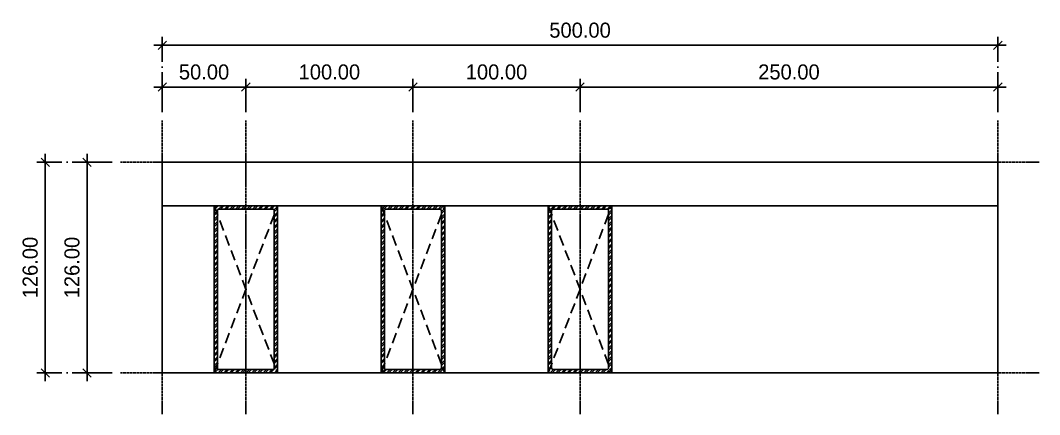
# Model space of a CAD drawing. Header units: millimetres. Extents: x -244126 to 368105, y -173968 to 259060.
# Drawn here: x 7547 to 8157, y 17727 to 17963 of the extents above; entities that cross this region are included whole.
import ezdxf

# ---------------------------------------------------------------- set-up
doc = ezdxf.new("R2010")
doc.units = ezdxf.units.MM
doc.header["$MEASUREMENT"] = 0
for name, pattern in [('ACAD_ISO04W100', [30, 24, -3, 0, -3]), ('CENTER', [2, 1.25, -0.25, 0.25, -0.25]), ('HIDDEN', [9.525, 6.35, -3.175])]:
    doc.linetypes.add(name, pattern=pattern)
for name, color, linetype in [('000 - D I M', 6, 'Continuous'), ('000 - GRID', 8, 'CENTER'), ('000 - H A T C H', 8, 'Continuous'), ('000 - H I D D E N', 7, 'Continuous'), ('000 - WIPEOUT', 250, 'Continuous'), ('001 - ASCESSORIES', 1, 'Continuous'), ('002 - STRUCTURAL STEEL', 4, 'Continuous'), ('A04_TUBE SERIES', 7, 'Continuous')]:
    doc.layers.add(name, color=color, linetype=linetype)
doc.styles.add('CORDIA', font='cordia.shx')
doc.styles.add('TA', font='Cordia New.ttf', dxfattribs={"height": 4.5})
doc.dimstyles.new('DIM E-E', dxfattribs={"dimscale": 2, "dimtxt": 0.18, "dimasz": 0.1, "dimexe": 0.1, "dimexo": 0.1, "dimgap": 0.09, "dimtad": 1, "dimtoh": 1, "dimzin": 0, "dimdsep": 46, "dimtxsty": 'CORDIA', "dimblk": 'OBLIQUE', "dimcen": 0.1, "dimdle": 0.1, "dimclrd": 40, "dimclre": 140, "dimclrt": 3, "dimadec": 0, "dimazin": 0, "dimtfac": 1, "dimtix": 1, "dimtmove": 2, "dimatfit": 3, "dimfxl": 1, "dimtolj": 1, "dimtzin": 0, "dimarcsym": 0})
pattern_1 = [(45, (7e-15, 87.5), (-1.6838, 1.6838), []), (45, (1.1225, 87.5), (-1.6838, 1.6838), [])]

# ---------------------------------------------------------------- blocks, each defined once
blk = doc.blocks.new('*U751')
at = {"color": 3}
blk.add_point((0, -126), dxfattribs=at)
at = {"layer": '000 - GRID', "color": 0, "linetype": 'ByBlock'}
blk.add_line((0, 25), (0, -151), dxfattribs=at)
at = {"layer": '000 - GRID', "color": 0}
blk.add_point((0, 0), dxfattribs=at)
at = {"style": 'TA', "flags": 1}
blk.add_attdef('LOCATION', (6, 6), '', height=4.5, dxfattribs=at)
blk = doc.blocks.new('*U577')
at = {"color": 3}
blk.add_point((0, -500), dxfattribs=at)
at = {"layer": '000 - GRID', "color": 0, "linetype": 'ByBlock'}
blk.add_line((0, 25), (0, -525), dxfattribs=at)
at = {"layer": '000 - GRID', "color": 0}
blk.add_point((0, 0), dxfattribs=at)
at = {"style": 'TA', "flags": 1}
blk.add_attdef('LOCATION', (6, 6), '', height=4.5, dxfattribs=at)
blk = doc.blocks.new('*U760')
at = {"color": 0}
blk.add_wipeout([(-250, 13), (250, 13), (250, -13), (-250, -13)], dxfattribs=at).dxf.layer = '000 - WIPEOUT'
at = {"layer": '002 - STRUCTURAL STEEL', "color": 0, "linetype": 'ByBlock'}
blk.add_lwpolyline([(-250, 13), (250, 13), (250, -13), (-250, -13)], close=True, dxfattribs=at)
blk = doc.blocks.new('*U761')
at = {"color": 250}
blk.add_wipeout([(19, 0), (19, 100), (-19, 100), (-19, 0)], dxfattribs=at).dxf.layer = '000 - WIPEOUT'
at = {"layer": '000 - H I D D E N', "color": 8, "linetype": 'HIDDEN'}
for p, q in [((19, 0), (-19, 100)), ((19, 100), (-19, 0))]:
    blk.add_line(p, q, dxfattribs=at)
at = {"layer": '002 - STRUCTURAL STEEL', "color": 0}
blk.add_lwpolyline([(19, 0), (19, 100), (-19, 100), (-19, 0)], close=True, dxfattribs=at)
blk.add_lwpolyline([(17, 3), (17, 97, 0.414214), (16, 98), (-16, 98, 0.414214), (-17, 97), (-17, 3, 0.414214), (-16, 2), (16, 2, 0.414214)], format="xyb", close=True, dxfattribs=at)
at = {"layer": 'Defpoints', "color": 250}
blk.add_lwpolyline([(19, 0), (19, 100), (-19, 100), (-19, 0)], close=True, dxfattribs=at)
at = {"color": 250}
blk.add_wipeout([(19, 0), (19, 100), (-19, 100), (-19, 0)], dxfattribs=at).dxf.layer = '000 - WIPEOUT'
at = {"layer": '000 - H A T C H'}
h = blk.add_hatch(dxfattribs=at)
h.set_pattern_fill('ANSI32', color=256, scale=0.25)
h.set_pattern_definition(pattern_1)
h.paths.add_polyline_path([(19, 0), (19, 100), (-19, 100), (-19, 0)])
edge = h.paths.add_edge_path(flags=16)
edge.add_line((17, 3), (17, 97))
edge.add_arc((16, 97), 1, 0, 90)
edge.add_line((16, 98), (-16, 98))
edge.add_arc((-16, 97), 1, 90, 180)
edge.add_line((-17, 97), (-17, 3))
edge.add_arc((-16, 3), 1, 180, 270)
edge.add_line((-16, 2), (16, 2))
edge.add_arc((16, 3), 1, 270, 360)
at = {"layer": '000 - H I D D E N', "color": 8, "linetype": 'HIDDEN'}
for p, q in [((19, 0), (-19, 100)), ((19, 100), (-19, 0))]:
    blk.add_line(p, q, dxfattribs=at)
at = {"layer": '002 - STRUCTURAL STEEL', "color": 0}
blk.add_lwpolyline([(19, 0), (19, 100), (-19, 100), (-19, 0)], close=True, dxfattribs=at)
blk.add_lwpolyline([(17, 3), (17, 97, 0.414214), (16, 98), (-16, 98, 0.414214), (-17, 97), (-17, 3, 0.414214), (-16, 2), (16, 2, 0.414214)], format="xyb", close=True, dxfattribs=at)
at = {"layer": 'Defpoints', "color": 250}
blk.add_lwpolyline([(19, 0), (19, 100), (-19, 100), (-19, 0)], close=True, dxfattribs=at)
blk = doc.blocks.new('*U762')
at = {"color": 250}
blk.add_wipeout([(19, 0), (19, 100), (-19, 100), (-19, 0)], dxfattribs=at).dxf.layer = '000 - WIPEOUT'
at = {"layer": '000 - H I D D E N', "color": 8, "linetype": 'HIDDEN'}
for p, q in [((19, 0), (-19, 100)), ((19, 100), (-19, 0))]:
    blk.add_line(p, q, dxfattribs=at)
at = {"layer": '002 - STRUCTURAL STEEL', "color": 0}
blk.add_lwpolyline([(19, 0), (19, 100), (-19, 100), (-19, 0)], close=True, dxfattribs=at)
blk.add_lwpolyline([(17, 3), (17, 97, 0.414214), (16, 98), (-16, 98, 0.414214), (-17, 97), (-17, 3, 0.414214), (-16, 2), (16, 2, 0.414214)], format="xyb", close=True, dxfattribs=at)
at = {"layer": 'Defpoints', "color": 250}
blk.add_lwpolyline([(19, 0), (19, 100), (-19, 100), (-19, 0)], close=True, dxfattribs=at)
at = {"color": 250}
blk.add_wipeout([(19, 0), (19, 100), (-19, 100), (-19, 0)], dxfattribs=at).dxf.layer = '000 - WIPEOUT'
at = {"layer": '000 - H A T C H'}
h = blk.add_hatch(dxfattribs=at)
h.set_pattern_fill('ANSI32', color=256, scale=0.25)
h.set_pattern_definition(pattern_1)
h.paths.add_polyline_path([(19, 0), (19, 100), (-19, 100), (-19, 0)])
edge = h.paths.add_edge_path(flags=16)
edge.add_line((17, 3), (17, 97))
edge.add_arc((16, 97), 1, 0, 90)
edge.add_line((16, 98), (-16, 98))
edge.add_arc((-16, 97), 1, 90, 180)
edge.add_line((-17, 97), (-17, 3))
edge.add_arc((-16, 3), 1, 180, 270)
edge.add_line((-16, 2), (16, 2))
edge.add_arc((16, 3), 1, 270, 360)
at = {"layer": '000 - H I D D E N', "color": 8, "linetype": 'HIDDEN'}
for p, q in [((19, 0), (-19, 100)), ((19, 100), (-19, 0))]:
    blk.add_line(p, q, dxfattribs=at)
at = {"layer": '002 - STRUCTURAL STEEL', "color": 0}
blk.add_lwpolyline([(19, 0), (19, 100), (-19, 100), (-19, 0)], close=True, dxfattribs=at)
blk.add_lwpolyline([(17, 3), (17, 97, 0.414214), (16, 98), (-16, 98, 0.414214), (-17, 97), (-17, 3, 0.414214), (-16, 2), (16, 2, 0.414214)], format="xyb", close=True, dxfattribs=at)
at = {"layer": 'Defpoints', "color": 250}
blk.add_lwpolyline([(19, 0), (19, 100), (-19, 100), (-19, 0)], close=True, dxfattribs=at)
blk = doc.blocks.new('*U763')
at = {"color": 250}
blk.add_wipeout([(19, 0), (19, 100), (-19, 100), (-19, 0)], dxfattribs=at).dxf.layer = '000 - WIPEOUT'
at = {"layer": '000 - H I D D E N', "color": 8, "linetype": 'HIDDEN'}
for p, q in [((19, 0), (-19, 100)), ((19, 100), (-19, 0))]:
    blk.add_line(p, q, dxfattribs=at)
at = {"layer": '002 - STRUCTURAL STEEL', "color": 0}
blk.add_lwpolyline([(19, 0), (19, 100), (-19, 100), (-19, 0)], close=True, dxfattribs=at)
blk.add_lwpolyline([(17, 3), (17, 97, 0.414214), (16, 98), (-16, 98, 0.414214), (-17, 97), (-17, 3, 0.414214), (-16, 2), (16, 2, 0.414214)], format="xyb", close=True, dxfattribs=at)
at = {"layer": 'Defpoints', "color": 250}
blk.add_lwpolyline([(19, 0), (19, 100), (-19, 100), (-19, 0)], close=True, dxfattribs=at)
at = {"color": 250}
blk.add_wipeout([(19, 0), (19, 100), (-19, 100), (-19, 0)], dxfattribs=at).dxf.layer = '000 - WIPEOUT'
at = {"layer": '000 - H A T C H'}
h = blk.add_hatch(dxfattribs=at)
h.set_pattern_fill('ANSI32', color=256, scale=0.25)
h.set_pattern_definition(pattern_1)
h.paths.add_polyline_path([(19, 0), (19, 100), (-19, 100), (-19, 0)])
edge = h.paths.add_edge_path(flags=16)
edge.add_line((17, 3), (17, 97))
edge.add_arc((16, 97), 1, 0, 90)
edge.add_line((16, 98), (-16, 98))
edge.add_arc((-16, 97), 1, 90, 180)
edge.add_line((-17, 97), (-17, 3))
edge.add_arc((-16, 3), 1, 180, 270)
edge.add_line((-16, 2), (16, 2))
edge.add_arc((16, 3), 1, 270, 360)
at = {"layer": '000 - H I D D E N', "color": 8, "linetype": 'HIDDEN'}
for p, q in [((19, 0), (-19, 100)), ((19, 100), (-19, 0))]:
    blk.add_line(p, q, dxfattribs=at)
at = {"layer": '002 - STRUCTURAL STEEL', "color": 0}
blk.add_lwpolyline([(19, 0), (19, 100), (-19, 100), (-19, 0)], close=True, dxfattribs=at)
blk.add_lwpolyline([(17, 3), (17, 97, 0.414214), (16, 98), (-16, 98, 0.414214), (-17, 97), (-17, 3, 0.414214), (-16, 2), (16, 2, 0.414214)], format="xyb", close=True, dxfattribs=at)
at = {"layer": 'Defpoints', "color": 250}
blk.add_lwpolyline([(19, 0), (19, 100), (-19, 100), (-19, 0)], close=True, dxfattribs=at)
blk = doc.blocks.new('_Oblique')
at = {"color": 0, "linetype": 'ByBlock', "lineweight": -2}
blk.add_line((-0.5, -0.5), (0.5, 0.5), dxfattribs=at)
blk = doc.blocks.new('*D2276')
at = {"layer": '000 - D I M', "color": 140, "linetype": 'ACAD_ISO04W100', "lineweight": -2, "transparency": 16777216}
for p, q in [((7631.62, 17908.19), (7631.62, 17928.19)), ((7681.62, 17908.19), (7681.62, 17928.19))]:
    blk.add_line(p, q, dxfattribs=at)
at = {"layer": '000 - D I M', "color": 40, "lineweight": -2, "transparency": 16777216}
blk.add_line((7626.62, 17923.19), (7686.62, 17923.19), dxfattribs=at)
at = {"layer": 'Defpoints', "color": 0, "transparency": 16777216}
for p in [(7681.62, 17923.19), (7631.62, 17903.19), (7681.62, 17903.19)]:
    blk.add_point(p, dxfattribs=at)
at = {"layer": '000 - D I M', "color": 40, "lineweight": -2, "transparency": 16777216, "xscale": 5, "yscale": 5, "zscale": 5, "rotation": 180}
blk.add_blockref('_Oblique', (7631.62, 17923.19), dxfattribs=at)
at = {"layer": '000 - D I M', "color": 40, "lineweight": -2, "transparency": 16777216, "xscale": 5, "yscale": 5, "zscale": 5}
blk.add_blockref('_Oblique', (7681.62, 17923.19), dxfattribs=at)
at = {"layer": '000 - D I M', "color": 3, "transparency": 16777216, "insert": (7656.62, 17932.19), "char_height": 9, "attachment_point": 5, "style": 'CORDIA'}
blk.add_mtext('\\A1;50.00', dxfattribs=at)
blk = doc.blocks.new('*D2277')
at = {"layer": '000 - D I M', "color": 140, "linetype": 'ACAD_ISO04W100', "lineweight": -2, "transparency": 16777216}
for p, q in [((7681.62, 17908.19), (7681.62, 17928.19)), ((7781.62, 17908.19), (7781.62, 17928.19))]:
    blk.add_line(p, q, dxfattribs=at)
at = {"layer": '000 - D I M', "color": 40, "lineweight": -2, "transparency": 16777216}
blk.add_line((7676.62, 17923.19), (7786.62, 17923.19), dxfattribs=at)
at = {"layer": 'Defpoints', "color": 0, "transparency": 16777216}
for p in [(7781.62, 17923.19), (7681.62, 17903.19), (7781.62, 17903.19)]:
    blk.add_point(p, dxfattribs=at)
at = {"layer": '000 - D I M', "color": 40, "lineweight": -2, "transparency": 16777216, "xscale": 5, "yscale": 5, "zscale": 5, "rotation": 180}
blk.add_blockref('_Oblique', (7681.62, 17923.19), dxfattribs=at)
at = {"layer": '000 - D I M', "color": 40, "lineweight": -2, "transparency": 16777216, "xscale": 5, "yscale": 5, "zscale": 5}
blk.add_blockref('_Oblique', (7781.62, 17923.19), dxfattribs=at)
at = {"layer": '000 - D I M', "color": 3, "transparency": 16777216, "insert": (7731.62, 17932.19), "char_height": 9, "attachment_point": 5, "style": 'CORDIA'}
blk.add_mtext('\\A1;100.00', dxfattribs=at)
blk = doc.blocks.new('*D2278')
at = {"layer": '000 - D I M', "color": 140, "linetype": 'ACAD_ISO04W100', "lineweight": -2, "transparency": 16777216}
for p, q in [((7781.62, 17908.19), (7781.62, 17928.19)), ((7881.62, 17908.19), (7881.62, 17928.19))]:
    blk.add_line(p, q, dxfattribs=at)
at = {"layer": '000 - D I M', "color": 40, "lineweight": -2, "transparency": 16777216}
blk.add_line((7776.62, 17923.19), (7886.62, 17923.19), dxfattribs=at)
at = {"layer": 'Defpoints', "color": 0, "transparency": 16777216}
for p in [(7881.62, 17923.19), (7781.62, 17903.19), (7881.62, 17903.19)]:
    blk.add_point(p, dxfattribs=at)
at = {"layer": '000 - D I M', "color": 40, "lineweight": -2, "transparency": 16777216, "xscale": 5, "yscale": 5, "zscale": 5, "rotation": 180}
blk.add_blockref('_Oblique', (7781.62, 17923.19), dxfattribs=at)
at = {"layer": '000 - D I M', "color": 40, "lineweight": -2, "transparency": 16777216, "xscale": 5, "yscale": 5, "zscale": 5}
blk.add_blockref('_Oblique', (7881.62, 17923.19), dxfattribs=at)
at = {"layer": '000 - D I M', "color": 3, "transparency": 16777216, "insert": (7831.62, 17932.19), "char_height": 9, "attachment_point": 5, "style": 'CORDIA'}
blk.add_mtext('\\A1;100.00', dxfattribs=at)
blk = doc.blocks.new('*D2279')
at = {"layer": '000 - D I M', "color": 140, "linetype": 'ACAD_ISO04W100', "lineweight": -2, "transparency": 16777216}
for p, q in [((7881.62, 17908.19), (7881.62, 17928.19)), ((8131.62, 17908.19), (8131.62, 17928.19))]:
    blk.add_line(p, q, dxfattribs=at)
at = {"layer": '000 - D I M', "color": 40, "lineweight": -2, "transparency": 16777216}
blk.add_line((7876.62, 17923.19), (8136.62, 17923.19), dxfattribs=at)
at = {"layer": 'Defpoints', "color": 0, "transparency": 16777216}
for p in [(8131.62, 17923.19), (7881.62, 17903.19), (8131.62, 17903.19)]:
    blk.add_point(p, dxfattribs=at)
at = {"layer": '000 - D I M', "color": 40, "lineweight": -2, "transparency": 16777216, "xscale": 5, "yscale": 5, "zscale": 5, "rotation": 180}
blk.add_blockref('_Oblique', (7881.62, 17923.19), dxfattribs=at)
at = {"layer": '000 - D I M', "color": 40, "lineweight": -2, "transparency": 16777216, "xscale": 5, "yscale": 5, "zscale": 5}
blk.add_blockref('_Oblique', (8131.62, 17923.19), dxfattribs=at)
at = {"layer": '000 - D I M', "color": 3, "transparency": 16777216, "insert": (8006.62, 17932.19), "char_height": 9, "attachment_point": 5, "style": 'CORDIA'}
blk.add_mtext('\\A1;250.00', dxfattribs=at)
blk = doc.blocks.new('*D2280')
at = {"layer": '000 - D I M', "color": 40, "lineweight": -2, "transparency": 16777216}
blk.add_line((7586.62, 17883.19), (7586.62, 17747.19), dxfattribs=at)
at = {"layer": '000 - D I M', "color": 140, "linetype": 'ACAD_ISO04W100', "lineweight": -2, "transparency": 16777216}
for p, q in [((7601.62, 17878.19), (7581.62, 17878.19)), ((7601.62, 17752.19), (7581.62, 17752.19))]:
    blk.add_line(p, q, dxfattribs=at)
at = {"layer": 'Defpoints', "color": 0, "transparency": 16777216}
for p in [(7606.62, 17878.19), (7586.62, 17752.19), (7606.62, 17752.19)]:
    blk.add_point(p, dxfattribs=at)
at = {"layer": '000 - D I M', "color": 40, "lineweight": -2, "transparency": 16777216, "xscale": 5, "yscale": 5, "zscale": 5}
for p, rotation in [((7586.62, 17878.19), 90), ((7586.62, 17752.19), 270)]:
    blk.add_blockref('_Oblique', p, dxfattribs=dict(at, rotation=rotation))
at = {"layer": '000 - D I M', "color": 3, "transparency": 16777216, "insert": (7577.62, 17815.19), "char_height": 9, "attachment_point": 5, "rotation": 90, "style": 'CORDIA'}
blk.add_mtext('\\A1;126.00', dxfattribs=at)
blk = doc.blocks.new('*D2281')
at = {"layer": '000 - D I M', "color": 140, "linetype": 'ACAD_ISO04W100', "lineweight": -2, "transparency": 16777216}
for p, q in [((7631.62, 17908.19), (7631.62, 17953.19)), ((8131.62, 17908.19), (8131.62, 17953.19))]:
    blk.add_line(p, q, dxfattribs=at)
at = {"layer": '000 - D I M', "color": 40, "lineweight": -2, "transparency": 16777216}
blk.add_line((7626.62, 17948.19), (8136.62, 17948.19), dxfattribs=at)
at = {"layer": 'Defpoints', "color": 0, "transparency": 16777216}
for p in [(8131.62, 17948.19), (7631.62, 17903.19), (8131.62, 17903.19)]:
    blk.add_point(p, dxfattribs=at)
at = {"layer": '000 - D I M', "color": 40, "lineweight": -2, "transparency": 16777216, "xscale": 5, "yscale": 5, "zscale": 5, "rotation": 180}
blk.add_blockref('_Oblique', (7631.62, 17948.19), dxfattribs=at)
at = {"layer": '000 - D I M', "color": 40, "lineweight": -2, "transparency": 16777216, "xscale": 5, "yscale": 5, "zscale": 5}
blk.add_blockref('_Oblique', (8131.62, 17948.19), dxfattribs=at)
at = {"layer": '000 - D I M', "color": 3, "transparency": 16777216, "insert": (7881.62, 17957.19), "char_height": 9, "attachment_point": 5, "style": 'CORDIA'}
blk.add_mtext('\\A1;500.00', dxfattribs=at)
blk = doc.blocks.new('*D2282')
at = {"layer": '000 - D I M', "color": 40, "lineweight": -2, "transparency": 16777216}
blk.add_line((7561.62, 17883.19), (7561.62, 17747.19), dxfattribs=at)
at = {"layer": '000 - D I M', "color": 140, "linetype": 'ACAD_ISO04W100', "lineweight": -2, "transparency": 16777216}
for p, q in [((7601.62, 17878.19), (7556.62, 17878.19)), ((7601.62, 17752.19), (7556.62, 17752.19))]:
    blk.add_line(p, q, dxfattribs=at)
at = {"layer": 'Defpoints', "color": 0, "transparency": 16777216}
for p in [(7606.62, 17878.19), (7561.62, 17752.19), (7606.62, 17752.19)]:
    blk.add_point(p, dxfattribs=at)
at = {"layer": '000 - D I M', "color": 40, "lineweight": -2, "transparency": 16777216, "xscale": 5, "yscale": 5, "zscale": 5}
for p, rotation in [((7561.62, 17878.19), 90), ((7561.62, 17752.19), 270)]:
    blk.add_blockref('_Oblique', p, dxfattribs=dict(at, rotation=rotation))
at = {"layer": '000 - D I M', "color": 3, "transparency": 16777216, "insert": (7552.62, 17815.19), "char_height": 9, "attachment_point": 5, "rotation": 90, "style": 'CORDIA'}
blk.add_mtext('\\A1;126.00', dxfattribs=at)

msp = doc.modelspace()

# ---------------------------------------------------------------- linework, layer by layer
at = {"layer": 'A04_TUBE SERIES', "color": 3}
msp.add_lwpolyline([(7631.62223, 17752.19479), (8131.62223, 17752.19479), (8131.62223, 17878.19479), (7631.62223, 17878.19479)], close=True, dxfattribs=at)

# ---------------------------------------------------------------- dimensions: what is measured, and where the dimension line sits
at = {"layer": '000 - D I M', "color": 3}
for base, p1, p2, picture, middle in [((8131.62223, 17948.19479), (7631.62223, 17903.19479), (8131.62223, 17903.19479), '*D2281', (7881.62223, 17957.19479)), ((7681.62223, 17923.19479), (7631.62223, 17903.19479), (7681.62223, 17903.19479), '*D2276', (7656.62223, 17932.19479)), ((7781.62223, 17923.19479), (7681.62223, 17903.19479), (7781.62223, 17903.19479), '*D2277', (7731.62223, 17932.19479)), ((7881.62223, 17923.19479), (7781.62223, 17903.19479), (7881.62223, 17903.19479), '*D2278', (7831.62223, 17932.19479)), ((8131.62223, 17923.19479), (7881.62223, 17903.19479), (8131.62223, 17903.19479), '*D2279', (8006.62223, 17932.19479))]:
    dim = msp.add_linear_dim(base=base, p1=p1, p2=p2, dimstyle='DIM E-E', override={"dimscale": 50}, dxfattribs=at)
    dim.commit()
    dim.dimension.update_dxf_attribs({"geometry": picture, "text_midpoint": middle})
for base, picture, middle in [((7561.62223, 17752.19479), '*D2282', (7552.62223, 17815.19479)), ((7586.62223, 17752.19479), '*D2280', (7577.62223, 17815.19479))]:
    dim = msp.add_linear_dim(base=base, p1=(7606.62223, 17878.19479), p2=(7606.62223, 17752.19479), angle=90, dimstyle='DIM E-E', override={"dimscale": 50}, dxfattribs=at)
    dim.commit()
    dim.dimension.update_dxf_attribs({"geometry": picture, "text_midpoint": middle})

# ---------------------------------------------------------------- next in the draw order: block references
at = {"layer": '001 - ASCESSORIES', "color": 1}
msp.add_blockref('*U760', (7881.62223, 17865.19479), dxfattribs=at)

# ---------------------------------------------------------------- next in the draw order: block references
at = {"layer": '000 - GRID'}
for p in [(7631.62223, 17878.19479), (8131.62223, 17878.19479)]:
    msp.add_blockref('*U751', p, dxfattribs=at)
at = {"layer": '000 - GRID', "rotation": 90}
msp.add_blockref('*U577', (7631.62223, 17878.19479), dxfattribs=at)
at = {"layer": 'A04_TUBE SERIES', "color": 3, "rotation": 180}
for name, p in [('*U761', (7681.62223, 17852.19479)), ('*U762', (7781.62223, 17852.19479)), ('*U763', (7881.62223, 17852.19479))]:
    msp.add_blockref(name, p, dxfattribs=at)

# ---------------------------------------------------------------- next in the draw order: block references
at = {"layer": '000 - GRID'}
for p in [(7681.62223, 17878.19479), (7781.62223, 17878.19479), (7881.62223, 17878.19479)]:
    msp.add_blockref('*U751', p, dxfattribs=at)
at = {"layer": '000 - GRID', "rotation": 90}
msp.add_blockref('*U577', (7631.62223, 17752.19479), dxfattribs=at)

doc.saveas('drawing.dxf')
